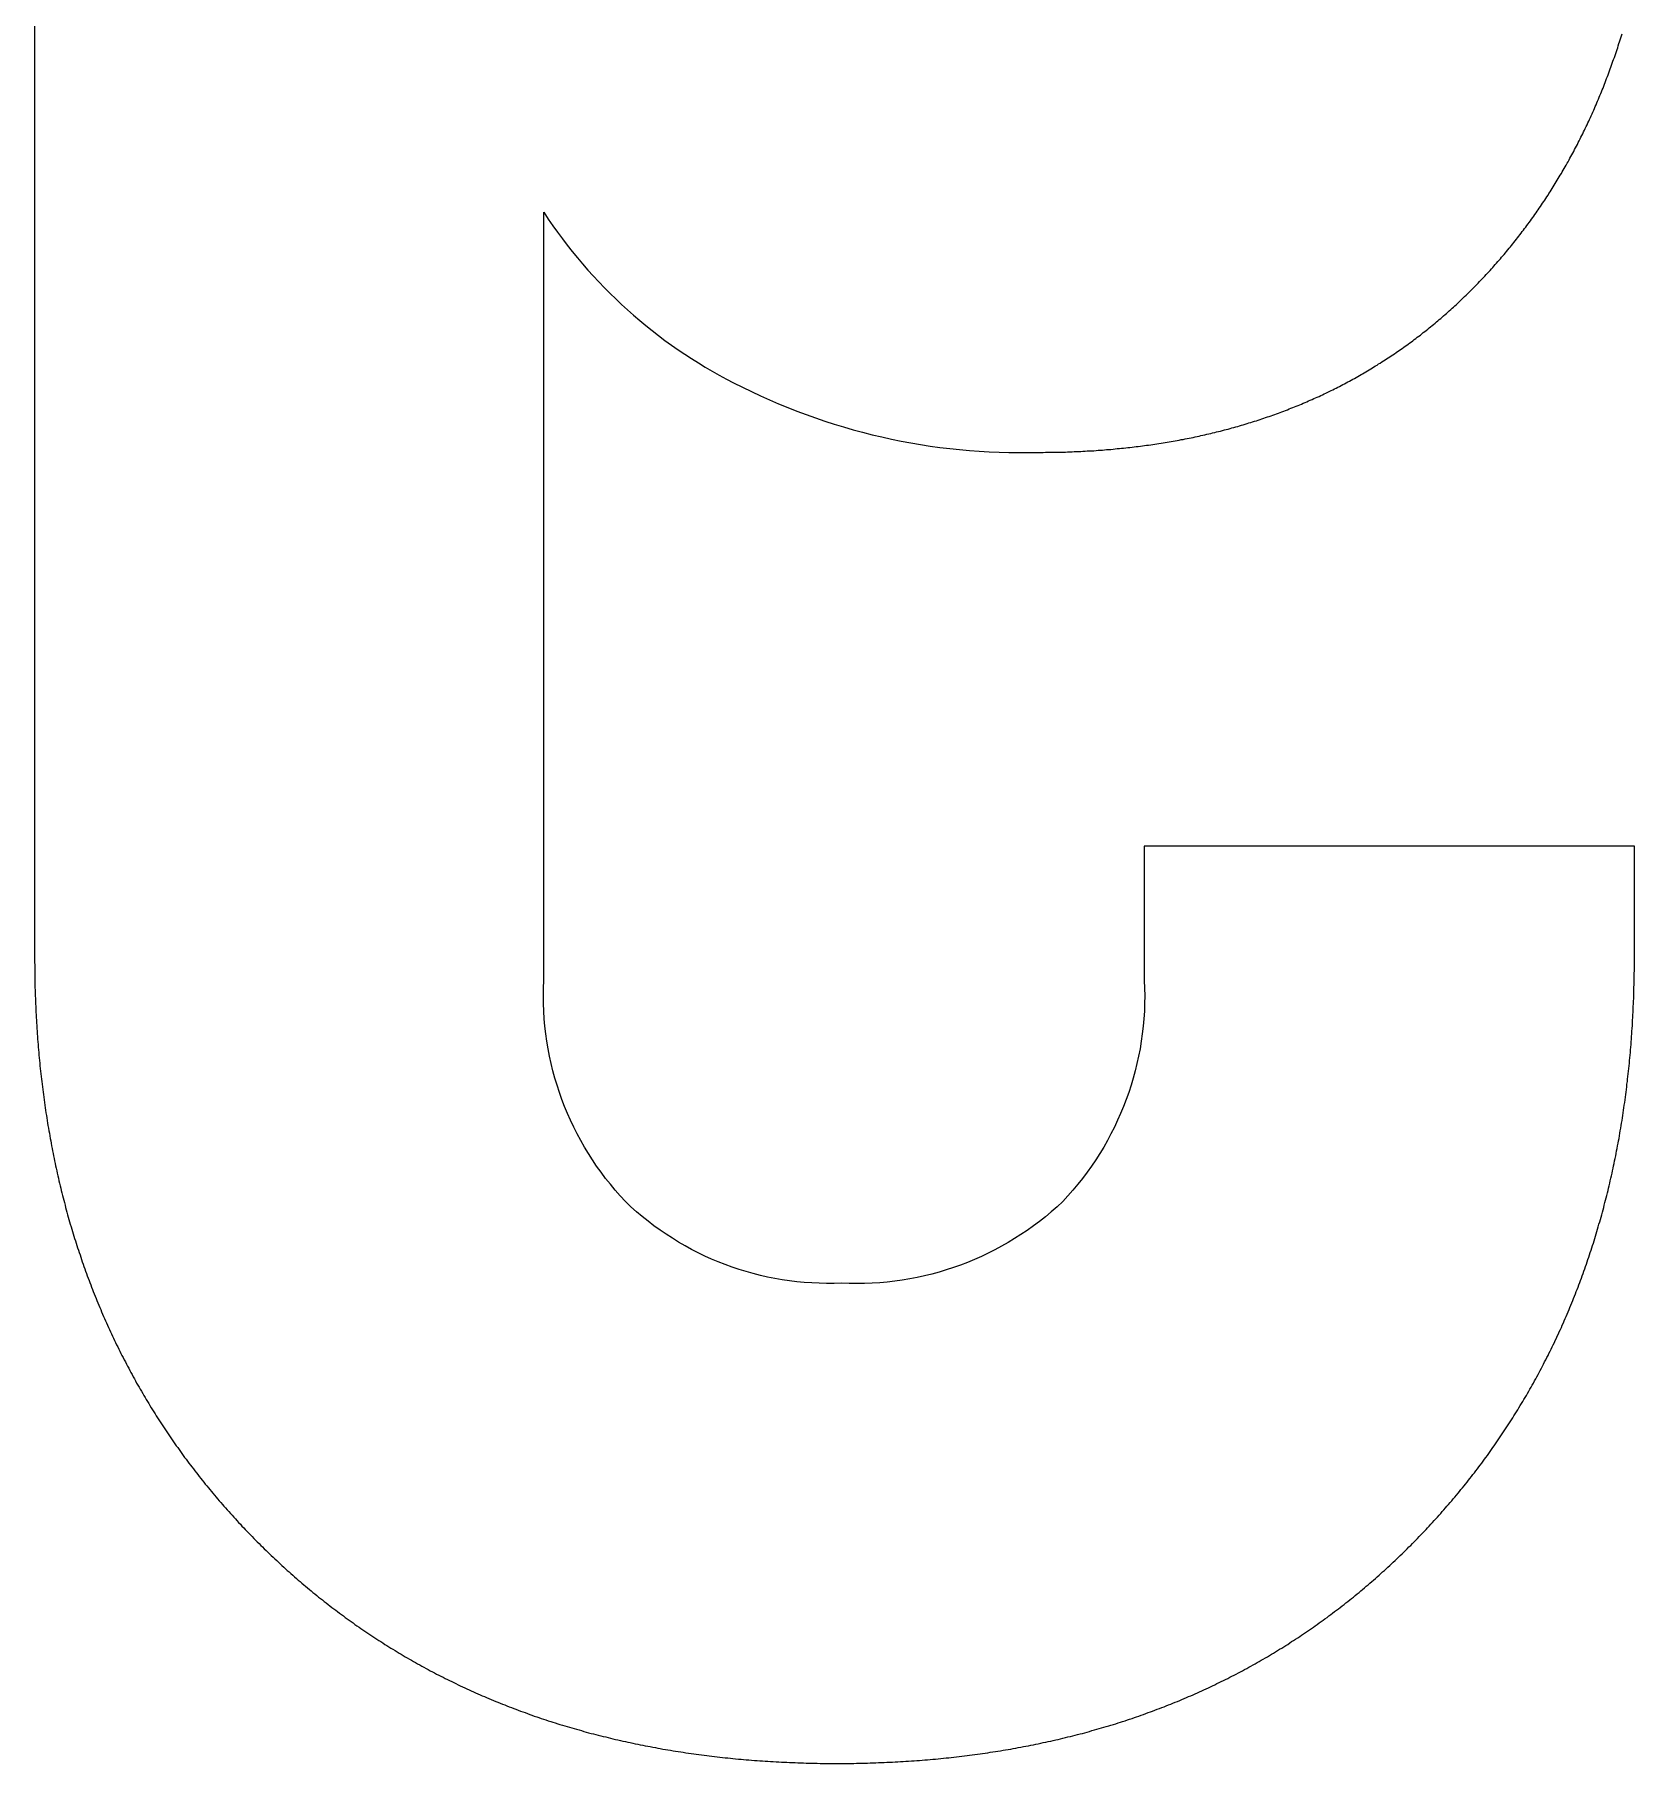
# Model space of a CAD drawing. Header units: millimetres. Extents: x -1211 to -100, y -1155 to 1320.
# Drawn here: x -261.18 to -249.28, y -618.32 to -605.46 of the extents above; entities that cross this region are included whole.
import ezdxf

# ---------------------------------------------------------------- set-up
doc = ezdxf.new("R2010")
doc.units = ezdxf.units.MM
doc.layers.get('0').update_dxf_attribs({"lineweight": 25, "true_color": 0xffffff})

msp = doc.modelspace()

# ---------------------------------------------------------------- linework, layer by layer
at = {"color": 5, "true_color": 0x0000ff, "flags": 128}
msp.add_lwpolyline([(-261.176, -598.606), (-261.176, -612.321), (-261.176, -612.342), (-261.176, -612.362), (-261.175, -612.383), (-261.175, -612.404), (-261.175, -612.425), (-261.175, -612.446), (-261.174, -612.466), (-261.174, -612.487), (-261.174, -612.508), (-261.173, -612.528), (-261.173, -612.549), (-261.172, -612.57), (-261.171, -612.59), (-261.171, -612.611), (-261.17, -612.631), (-261.169, -612.651), (-261.168, -612.672), (-261.167, -612.692), (-261.167, -612.713), (-261.166, -612.733), (-261.165, -612.753), (-261.163, -612.774), (-261.162, -612.794), (-261.161, -612.814), (-261.16, -612.834), (-261.159, -612.854), (-261.157, -612.874), (-261.156, -612.894), (-261.155, -612.914), (-261.153, -612.934), (-261.152, -612.954), (-261.15, -612.974), (-261.148, -612.994), (-261.147, -613.014), (-261.145, -613.034), (-261.143, -613.054), (-261.141, -613.074), (-261.139, -613.093), (-261.137, -613.113), (-261.136, -613.133), (-261.133, -613.153), (-261.131, -613.172), (-261.129, -613.192), (-261.127, -613.211), (-261.125, -613.231), (-261.123, -613.25), (-261.12, -613.27), (-261.118, -613.289), (-261.115, -613.309), (-261.113, -613.328), (-261.11, -613.347), (-261.108, -613.367), (-261.105, -613.386), (-261.103, -613.405), (-261.1, -613.425), (-261.097, -613.444), (-261.094, -613.463), (-261.091, -613.482), (-261.088, -613.501), (-261.085, -613.52), (-261.082, -613.539), (-261.079, -613.558), (-261.076, -613.577), (-261.073, -613.596), (-261.07, -613.615), (-261.066, -613.634), (-261.063, -613.653), (-261.06, -613.672), (-261.056, -613.691), (-261.053, -613.709), (-261.049, -613.728), (-261.046, -613.747), (-261.042, -613.765), (-261.038, -613.784), (-261.035, -613.803), (-261.031, -613.821), (-261.027, -613.84), (-261.023, -613.858), (-261.019, -613.877), (-261.015, -613.895), (-261.011, -613.914), (-261.007, -613.932), (-261.003, -613.951), (-260.999, -613.969), (-260.995, -613.987), (-260.99, -614.005), (-260.986, -614.024), (-260.981, -614.042), (-260.977, -614.06), (-260.973, -614.078), (-260.968, -614.096), (-260.963, -614.114), (-260.959, -614.132), (-260.954, -614.15), (-260.949, -614.168), (-260.945, -614.186), (-260.94, -614.204), (-260.935, -614.222), (-260.93, -614.24), (-260.925, -614.258), (-260.92, -614.276), (-260.915, -614.294), (-260.91, -614.311), (-260.904, -614.329), (-260.899, -614.347), (-260.894, -614.364), (-260.889, -614.382), (-260.883, -614.4), (-260.878, -614.417), (-260.872, -614.435), (-260.867, -614.452), (-260.861, -614.47), (-260.856, -614.487), (-260.85, -614.504), (-260.844, -614.522), (-260.838, -614.539), (-260.832, -614.556), (-260.827, -614.574), (-260.821, -614.591), (-260.815, -614.608), (-260.809, -614.625), (-260.803, -614.642), (-260.796, -614.66), (-260.79, -614.677), (-260.784, -614.694), (-260.778, -614.711), (-260.771, -614.728), (-260.765, -614.745), (-260.758, -614.762), (-260.752, -614.779), (-260.745, -614.795), (-260.739, -614.812), (-260.732, -614.829), (-260.725, -614.846), (-260.719, -614.863), (-260.712, -614.879), (-260.705, -614.896), (-260.698, -614.913), (-260.691, -614.929), (-260.684, -614.946), (-260.677, -614.962), (-260.67, -614.979), (-260.663, -614.996), (-260.656, -615.012), (-260.649, -615.028), (-260.641, -615.045), (-260.634, -615.061), (-260.627, -615.078), (-260.619, -615.094), (-260.612, -615.11), (-260.604, -615.126), (-260.596, -615.143), (-260.589, -615.159), (-260.581, -615.175), (-260.573, -615.191), (-260.566, -615.207), (-260.558, -615.223), (-260.55, -615.239), (-260.542, -615.255), (-260.534, -615.271), (-260.526, -615.287), (-260.518, -615.303), (-260.51, -615.319), (-260.501, -615.335), (-260.493, -615.351), (-260.485, -615.366), (-260.476, -615.382), (-260.468, -615.398), (-260.46, -615.414), (-260.451, -615.429), (-260.443, -615.445), (-260.434, -615.46), (-260.425, -615.476), (-260.417, -615.492), (-260.408, -615.507), (-260.399, -615.523), (-260.39, -615.538), (-260.381, -615.553), (-260.372, -615.569), (-260.363, -615.584), (-260.354, -615.599), (-260.345, -615.615), (-260.336, -615.63), (-260.327, -615.645), (-260.318, -615.66), (-260.308, -615.676), (-260.299, -615.691), (-260.29, -615.706), (-260.28, -615.721), (-260.271, -615.736), (-260.261, -615.751), (-260.252, -615.766), (-260.242, -615.781), (-260.232, -615.796), (-260.222, -615.811), (-260.213, -615.826), (-260.203, -615.84), (-260.193, -615.855), (-260.183, -615.87), (-260.173, -615.885), (-260.163, -615.899), (-260.153, -615.914), (-260.143, -615.929), (-260.132, -615.943), (-260.122, -615.958), (-260.112, -615.972), (-260.101, -615.987), (-260.091, -616.001), (-260.081, -616.016), (-260.07, -616.03), (-260.06, -616.045), (-260.049, -616.059), (-260.038, -616.073), (-260.028, -616.088), (-260.017, -616.102), (-260.006, -616.116), (-259.995, -616.13), (-259.984, -616.144), (-259.973, -616.159), (-259.962, -616.173), (-259.951, -616.187), (-259.94, -616.201), (-259.929, -616.215), (-259.918, -616.229), (-259.907, -616.243), (-259.895, -616.257), (-259.884, -616.271), (-259.872, -616.284), (-259.861, -616.298), (-259.85, -616.312), (-259.838, -616.326), (-259.826, -616.34), (-259.815, -616.353), (-259.803, -616.367), (-259.791, -616.381), (-259.779, -616.394), (-259.768, -616.408), (-259.756, -616.421), (-259.744, -616.435), (-259.732, -616.448), (-259.72, -616.462), (-259.708, -616.475), (-259.695, -616.489), (-259.683, -616.502), (-259.671, -616.515), (-259.659, -616.529), (-259.646, -616.542), (-259.634, -616.555), (-259.621, -616.568), (-259.609, -616.582), (-259.596, -616.595), (-259.584, -616.608), (-259.571, -616.621), (-259.558, -616.634), (-259.546, -616.647), (-259.533, -616.66), (-259.52, -616.673), (-259.507, -616.686), (-259.494, -616.699), (-259.481, -616.711), (-259.468, -616.724), (-259.455, -616.737), (-259.442, -616.75), (-259.429, -616.762), (-259.416, -616.775), (-259.403, -616.787), (-259.39, -616.8), (-259.376, -616.812), (-259.363, -616.824), (-259.35, -616.837), (-259.337, -616.849), (-259.323, -616.861), (-259.31, -616.873), (-259.297, -616.885), (-259.283, -616.897), (-259.27, -616.909), (-259.256, -616.921), (-259.243, -616.933), (-259.229, -616.945), (-259.216, -616.957), (-259.202, -616.968), (-259.188, -616.98), (-259.175, -616.992), (-259.161, -617.003), (-259.147, -617.015), (-259.133, -617.026), (-259.12, -617.038), (-259.106, -617.049), (-259.092, -617.06), (-259.078, -617.072), (-259.064, -617.083), (-259.05, -617.094), (-259.036, -617.105), (-259.022, -617.116), (-259.008, -617.127), (-258.994, -617.138), (-258.98, -617.149), (-258.966, -617.16), (-258.952, -617.171), (-258.937, -617.182), (-258.923, -617.192), (-258.909, -617.203), (-258.895, -617.214), (-258.88, -617.224), (-258.866, -617.235), (-258.852, -617.245), (-258.837, -617.256), (-258.823, -617.266), (-258.808, -617.276), (-258.794, -617.287), (-258.779, -617.297), (-258.764, -617.307), (-258.75, -617.317), (-258.735, -617.327), (-258.72, -617.337), (-258.706, -617.347), (-258.691, -617.357), (-258.676, -617.367), (-258.661, -617.377), (-258.647, -617.386), (-258.632, -617.396), (-258.617, -617.406), (-258.602, -617.415), (-258.587, -617.425), (-258.572, -617.435), (-258.557, -617.444), (-258.542, -617.453), (-258.527, -617.463), (-258.512, -617.472), (-258.496, -617.481), (-258.481, -617.49), (-258.466, -617.5), (-258.451, -617.509), (-258.435, -617.518), (-258.42, -617.527), (-258.405, -617.536), (-258.389, -617.545), (-258.374, -617.553), (-258.359, -617.562), (-258.343, -617.571), (-258.328, -617.58), (-258.312, -617.588), (-258.297, -617.597), (-258.281, -617.605), (-258.265, -617.614), (-258.25, -617.622), (-258.234, -617.631), (-258.218, -617.639), (-258.202, -617.647), (-258.187, -617.656), (-258.171, -617.664), (-258.155, -617.672), (-258.139, -617.68), (-258.123, -617.688), (-258.107, -617.696), (-258.091, -617.704), (-258.075, -617.712), (-258.059, -617.72), (-258.043, -617.727), (-258.027, -617.735), (-258.011, -617.743), (-257.995, -617.75), (-257.978, -617.758), (-257.962, -617.766), (-257.946, -617.773), (-257.93, -617.78), (-257.913, -617.788), (-257.897, -617.795), (-257.881, -617.802), (-257.864, -617.81), (-257.848, -617.817), (-257.831, -617.824), (-257.815, -617.831), (-257.798, -617.838), (-257.782, -617.845), (-257.765, -617.852), (-257.748, -617.859), (-257.732, -617.866), (-257.715, -617.872), (-257.698, -617.879), (-257.681, -617.886), (-257.665, -617.892), (-257.648, -617.899), (-257.631, -617.905), (-257.614, -617.912), (-257.597, -617.918), (-257.58, -617.925), (-257.563, -617.931), (-257.546, -617.937), (-257.529, -617.943), (-257.512, -617.95), (-257.495, -617.956), (-257.478, -617.962), (-257.461, -617.968), (-257.443, -617.974), (-257.426, -617.98), (-257.409, -617.986), (-257.392, -617.991), (-257.374, -617.997), (-257.357, -618.003), (-257.339, -618.008), (-257.322, -618.014), (-257.305, -618.02), (-257.287, -618.025), (-257.27, -618.031), (-257.252, -618.036), (-257.234, -618.041), (-257.217, -618.047), (-257.199, -618.052), (-257.181, -618.057), (-257.164, -618.062), (-257.146, -618.067), (-257.128, -618.072), (-257.11, -618.077), (-257.092, -618.082), (-257.075, -618.087), (-257.057, -618.092), (-257.039, -618.097), (-257.021, -618.101), (-257.003, -618.106), (-256.985, -618.111), (-256.967, -618.115), (-256.949, -618.12), (-256.93, -618.124), (-256.912, -618.129), (-256.894, -618.133), (-256.876, -618.138), (-256.858, -618.142), (-256.839, -618.146), (-256.821, -618.15), (-256.803, -618.154), (-256.784, -618.158), (-256.766, -618.162), (-256.747, -618.166), (-256.729, -618.17), (-256.71, -618.174), (-256.692, -618.178), (-256.673, -618.182), (-256.655, -618.186), (-256.636, -618.189), (-256.617, -618.193), (-256.599, -618.196), (-256.58, -618.2), (-256.561, -618.203), (-256.542, -618.207), (-256.524, -618.21), (-256.505, -618.214), (-256.486, -618.217), (-256.467, -618.22), (-256.448, -618.223), (-256.429, -618.226), (-256.41, -618.229), (-256.391, -618.232), (-256.372, -618.235), (-256.353, -618.238), (-256.334, -618.241), (-256.314, -618.244), (-256.295, -618.247), (-256.276, -618.249), (-256.257, -618.252), (-256.237, -618.255), (-256.218, -618.257), (-256.199, -618.26), (-256.179, -618.262), (-256.16, -618.265), (-256.141, -618.267), (-256.121, -618.269), (-256.101, -618.272), (-256.082, -618.274), (-256.062, -618.276), (-256.043, -618.278), (-256.023, -618.28), (-256.003, -618.282), (-255.984, -618.284), (-255.964, -618.286), (-255.944, -618.288), (-255.924, -618.29), (-255.905, -618.291), (-255.885, -618.293), (-255.865, -618.295), (-255.845, -618.296), (-255.825, -618.298), (-255.805, -618.299), (-255.785, -618.301), (-255.765, -618.302), (-255.745, -618.304), (-255.725, -618.305), (-255.704, -618.306), (-255.684, -618.307), (-255.664, -618.308), (-255.644, -618.309), (-255.624, -618.311), (-255.603, -618.311), (-255.583, -618.312), (-255.563, -618.313), (-255.542, -618.314), (-255.522, -618.315), (-255.501, -618.316), (-255.481, -618.316), (-255.46, -618.317), (-255.44, -618.318), (-255.419, -618.318), (-255.398, -618.319), (-255.378, -618.319), (-255.357, -618.319), (-255.336, -618.32), (-255.316, -618.32), (-255.295, -618.32), (-255.274, -618.32), (-255.253, -618.321), (-255.232, -618.321), (-255.211, -618.321), (-255.19, -618.321), (-255.17, -618.321), (-255.149, -618.32), (-255.128, -618.32), (-255.107, -618.32), (-255.086, -618.32), (-255.066, -618.319), (-255.045, -618.319), (-255.024, -618.319), (-255.004, -618.318), (-254.983, -618.318), (-254.963, -618.317), (-254.942, -618.316), (-254.922, -618.316), (-254.901, -618.315), (-254.881, -618.314), (-254.86, -618.313), (-254.84, -618.312), (-254.82, -618.311), (-254.799, -618.311), (-254.779, -618.309), (-254.759, -618.308), (-254.739, -618.307), (-254.718, -618.306), (-254.698, -618.305), (-254.678, -618.304), (-254.658, -618.302), (-254.638, -618.301), (-254.618, -618.299), (-254.598, -618.298), (-254.578, -618.296), (-254.558, -618.295), (-254.538, -618.293), (-254.518, -618.291), (-254.499, -618.29), (-254.479, -618.288), (-254.459, -618.286), (-254.439, -618.284), (-254.42, -618.282), (-254.4, -618.28), (-254.38, -618.278), (-254.361, -618.276), (-254.341, -618.274), (-254.322, -618.272), (-254.302, -618.269), (-254.283, -618.267), (-254.263, -618.265), (-254.244, -618.262), (-254.225, -618.26), (-254.205, -618.257), (-254.186, -618.255), (-254.167, -618.252), (-254.147, -618.249), (-254.128, -618.247), (-254.109, -618.244), (-254.09, -618.241), (-254.071, -618.238), (-254.052, -618.235), (-254.033, -618.232), (-254.014, -618.229), (-253.995, -618.226), (-253.976, -618.223), (-253.957, -618.22), (-253.938, -618.217), (-253.919, -618.214), (-253.9, -618.21), (-253.881, -618.207), (-253.863, -618.203), (-253.844, -618.2), (-253.825, -618.196), (-253.807, -618.193), (-253.788, -618.189), (-253.769, -618.186), (-253.751, -618.182), (-253.732, -618.178), (-253.714, -618.174), (-253.695, -618.17), (-253.677, -618.166), (-253.658, -618.162), (-253.64, -618.158), (-253.622, -618.154), (-253.603, -618.15), (-253.585, -618.146), (-253.567, -618.142), (-253.549, -618.138), (-253.531, -618.133), (-253.512, -618.129), (-253.494, -618.124), (-253.476, -618.12), (-253.458, -618.115), (-253.44, -618.111), (-253.422, -618.106), (-253.404, -618.101), (-253.386, -618.097), (-253.368, -618.092), (-253.351, -618.087), (-253.333, -618.082), (-253.315, -618.077), (-253.297, -618.072), (-253.279, -618.067), (-253.262, -618.062), (-253.244, -618.057), (-253.226, -618.052), (-253.209, -618.047), (-253.191, -618.041), (-253.174, -618.036), (-253.156, -618.031), (-253.139, -618.025), (-253.121, -618.02), (-253.104, -618.014), (-253.087, -618.008), (-253.069, -618.003), (-253.052, -617.997), (-253.035, -617.991), (-253.017, -617.986), (-253, -617.98), (-252.983, -617.974), (-252.966, -617.968), (-252.949, -617.962), (-252.932, -617.956), (-252.915, -617.95), (-252.898, -617.943), (-252.881, -617.937), (-252.864, -617.931), (-252.847, -617.925), (-252.83, -617.918), (-252.813, -617.912), (-252.796, -617.905), (-252.779, -617.899), (-252.763, -617.892), (-252.746, -617.886), (-252.729, -617.879), (-252.713, -617.872), (-252.696, -617.866), (-252.679, -617.859), (-252.663, -617.852), (-252.646, -617.845), (-252.63, -617.838), (-252.613, -617.831), (-252.597, -617.824), (-252.58, -617.817), (-252.564, -617.81), (-252.548, -617.802), (-252.531, -617.795), (-252.515, -617.788), (-252.499, -617.78), (-252.483, -617.773), (-252.466, -617.766), (-252.45, -617.758), (-252.434, -617.75), (-252.418, -617.743), (-252.402, -617.735), (-252.386, -617.727), (-252.37, -617.72), (-252.354, -617.712), (-252.338, -617.704), (-252.322, -617.696), (-252.306, -617.688), (-252.29, -617.68), (-252.275, -617.672), (-252.259, -617.664), (-252.243, -617.656), (-252.227, -617.647), (-252.212, -617.639), (-252.196, -617.631), (-252.181, -617.622), (-252.165, -617.614), (-252.149, -617.605), (-252.134, -617.597), (-252.118, -617.588), (-252.103, -617.58), (-252.088, -617.571), (-252.072, -617.562), (-252.057, -617.553), (-252.042, -617.545), (-252.026, -617.536), (-252.011, -617.527), (-251.996, -617.518), (-251.981, -617.509), (-251.965, -617.5), (-251.95, -617.49), (-251.935, -617.481), (-251.92, -617.472), (-251.905, -617.463), (-251.89, -617.453), (-251.875, -617.444), (-251.86, -617.435), (-251.845, -617.425), (-251.831, -617.415), (-251.816, -617.406), (-251.801, -617.396), (-251.786, -617.386), (-251.771, -617.377), (-251.757, -617.367), (-251.742, -617.357), (-251.727, -617.347), (-251.713, -617.337), (-251.698, -617.327), (-251.684, -617.317), (-251.669, -617.307), (-251.655, -617.297), (-251.64, -617.287), (-251.626, -617.276), (-251.611, -617.266), (-251.597, -617.256), (-251.583, -617.245), (-251.568, -617.235), (-251.554, -617.224), (-251.54, -617.214), (-251.526, -617.203), (-251.512, -617.192), (-251.497, -617.182), (-251.483, -617.171), (-251.469, -617.16), (-251.455, -617.149), (-251.441, -617.138), (-251.427, -617.127), (-251.413, -617.116), (-251.399, -617.105), (-251.386, -617.094), (-251.372, -617.083), (-251.358, -617.072), (-251.344, -617.06), (-251.33, -617.049), (-251.317, -617.038), (-251.303, -617.026), (-251.289, -617.015), (-251.276, -617.003), (-251.262, -616.992), (-251.249, -616.98), (-251.235, -616.968), (-251.222, -616.957), (-251.208, -616.945), (-251.195, -616.933), (-251.181, -616.921), (-251.168, -616.909), (-251.155, -616.897), (-251.141, -616.885), (-251.128, -616.873), (-251.115, -616.861), (-251.102, -616.849), (-251.089, -616.837), (-251.076, -616.824), (-251.062, -616.812), (-251.049, -616.8), (-251.036, -616.787), (-251.023, -616.775), (-251.01, -616.762), (-250.997, -616.75), (-250.985, -616.737), (-250.972, -616.724), (-250.959, -616.711), (-250.946, -616.699), (-250.933, -616.686), (-250.92, -616.673), (-250.908, -616.66), (-250.895, -616.647), (-250.882, -616.634), (-250.87, -616.621), (-250.857, -616.608), (-250.845, -616.595), (-250.832, -616.582), (-250.82, -616.568), (-250.808, -616.555), (-250.796, -616.542), (-250.783, -616.529), (-250.771, -616.515), (-250.759, -616.502), (-250.747, -616.489), (-250.735, -616.475), (-250.723, -616.462), (-250.711, -616.448), (-250.699, -616.435), (-250.687, -616.421), (-250.676, -616.408), (-250.664, -616.394), (-250.652, -616.381), (-250.64, -616.367), (-250.629, -616.353), (-250.617, -616.34), (-250.606, -616.326), (-250.594, -616.312), (-250.583, -616.298), (-250.572, -616.284), (-250.56, -616.271), (-250.549, -616.257), (-250.538, -616.243), (-250.527, -616.229), (-250.516, -616.215), (-250.505, -616.201), (-250.494, -616.187), (-250.483, -616.173), (-250.472, -616.159), (-250.461, -616.144), (-250.45, -616.13), (-250.44, -616.116), (-250.429, -616.102), (-250.418, -616.088), (-250.408, -616.073), (-250.397, -616.059), (-250.387, -616.045), (-250.376, -616.03), (-250.366, -616.016), (-250.356, -616.001), (-250.345, -615.987), (-250.335, -615.972), (-250.325, -615.958), (-250.315, -615.943), (-250.305, -615.929), (-250.295, -615.914), (-250.285, -615.899), (-250.275, -615.885), (-250.265, -615.87), (-250.255, -615.855), (-250.245, -615.84), (-250.235, -615.826), (-250.226, -615.811), (-250.216, -615.796), (-250.206, -615.781), (-250.197, -615.766), (-250.187, -615.751), (-250.178, -615.736), (-250.168, -615.721), (-250.159, -615.706), (-250.15, -615.691), (-250.141, -615.676), (-250.131, -615.66), (-250.122, -615.645), (-250.113, -615.63), (-250.104, -615.615), (-250.095, -615.599), (-250.086, -615.584), (-250.077, -615.569), (-250.068, -615.553), (-250.06, -615.538), (-250.051, -615.523), (-250.042, -615.507), (-250.033, -615.492), (-250.025, -615.476), (-250.016, -615.46), (-250.008, -615.445), (-249.999, -615.429), (-249.991, -615.414), (-249.983, -615.398), (-249.974, -615.382), (-249.966, -615.366), (-249.958, -615.351), (-249.95, -615.335), (-249.942, -615.319), (-249.933, -615.303), (-249.925, -615.287), (-249.918, -615.271), (-249.91, -615.255), (-249.902, -615.239), (-249.894, -615.223), (-249.886, -615.207), (-249.878, -615.191), (-249.871, -615.175), (-249.863, -615.159), (-249.856, -615.143), (-249.848, -615.126), (-249.841, -615.11), (-249.833, -615.094), (-249.826, -615.078), (-249.819, -615.061), (-249.811, -615.045), (-249.804, -615.028), (-249.797, -615.012), (-249.79, -614.996), (-249.783, -614.979), (-249.776, -614.962), (-249.769, -614.946), (-249.762, -614.929), (-249.755, -614.913), (-249.748, -614.896), (-249.741, -614.879), (-249.735, -614.863), (-249.728, -614.846), (-249.721, -614.829), (-249.715, -614.812), (-249.708, -614.795), (-249.702, -614.779), (-249.695, -614.762), (-249.689, -614.745), (-249.683, -614.728), (-249.676, -614.711), (-249.67, -614.694), (-249.664, -614.677), (-249.658, -614.66), (-249.652, -614.642), (-249.646, -614.625), (-249.64, -614.608), (-249.634, -614.591), (-249.628, -614.574), (-249.622, -614.556), (-249.616, -614.539), (-249.611, -614.522), (-249.605, -614.504), (-249.599, -614.487), (-249.594, -614.47), (-249.588, -614.452), (-249.583, -614.435), (-249.577, -614.417), (-249.572, -614.4), (-249.567, -614.382), (-249.561, -614.364), (-249.556, -614.347), (-249.551, -614.329), (-249.546, -614.311), (-249.541, -614.294), (-249.536, -614.276), (-249.531, -614.258), (-249.526, -614.24), (-249.521, -614.222), (-249.516, -614.204), (-249.511, -614.186), (-249.507, -614.168), (-249.502, -614.15), (-249.497, -614.132), (-249.493, -614.114), (-249.488, -614.096), (-249.484, -614.078), (-249.479, -614.06), (-249.475, -614.042), (-249.47, -614.024), (-249.466, -614.005), (-249.462, -613.987), (-249.458, -613.969), (-249.454, -613.951), (-249.449, -613.932), (-249.445, -613.914), (-249.441, -613.895), (-249.438, -613.877), (-249.434, -613.858), (-249.43, -613.84), (-249.426, -613.821), (-249.422, -613.803), (-249.419, -613.784), (-249.415, -613.765), (-249.411, -613.747), (-249.408, -613.728), (-249.404, -613.709), (-249.401, -613.691), (-249.397, -613.672), (-249.394, -613.653), (-249.391, -613.634), (-249.388, -613.615), (-249.384, -613.596), (-249.381, -613.577), (-249.378, -613.558), (-249.375, -613.539), (-249.372, -613.52), (-249.369, -613.501), (-249.366, -613.482), (-249.363, -613.463), (-249.361, -613.444), (-249.358, -613.425), (-249.355, -613.405), (-249.352, -613.386), (-249.35, -613.367), (-249.347, -613.347), (-249.345, -613.328), (-249.342, -613.309), (-249.34, -613.289), (-249.338, -613.27), (-249.335, -613.25), (-249.333, -613.231), (-249.331, -613.211), (-249.329, -613.192), (-249.327, -613.172), (-249.324, -613.153), (-249.322, -613.133), (-249.32, -613.113), (-249.319, -613.093), (-249.317, -613.074), (-249.315, -613.054), (-249.313, -613.034), (-249.311, -613.014), (-249.31, -612.994), (-249.308, -612.974), (-249.307, -612.954), (-249.305, -612.934), (-249.304, -612.914), (-249.302, -612.894), (-249.301, -612.874), (-249.3, -612.854), (-249.298, -612.834), (-249.297, -612.814), (-249.296, -612.794), (-249.295, -612.774), (-249.294, -612.753), (-249.293, -612.733), (-249.292, -612.713), (-249.291, -612.692), (-249.29, -612.672), (-249.289, -612.651), (-249.288, -612.631), (-249.288, -612.611), (-249.287, -612.59), (-249.286, -612.57), (-249.286, -612.549), (-249.285, -612.528), (-249.285, -612.508), (-249.284, -612.487), (-249.284, -612.466), (-249.284, -612.446), (-249.283, -612.425), (-249.283, -612.404), (-249.283, -612.383), (-249.283, -612.362), (-249.283, -612.342), (-249.283, -612.321), (-249.283, -611.499), (-252.926, -611.499), (-252.926, -612.499, -0.205579), (-253.533, -614.142, -0.205579), (-255.176, -614.749, -0.206096), (-256.783, -614.142, -0.205579), (-257.39, -612.499), (-257.39, -606.785, 0.130843), (-255.979, -608.053, 0.12682), (-253.711, -608.571), (-253.695, -608.571), (-253.678, -608.571), (-253.661, -608.57), (-253.645, -608.57), (-253.628, -608.57), (-253.611, -608.57), (-253.595, -608.57), (-253.578, -608.569), (-253.562, -608.569), (-253.545, -608.569), (-253.529, -608.568), (-253.512, -608.568), (-253.496, -608.567), (-253.48, -608.567), (-253.463, -608.566), (-253.447, -608.565), (-253.431, -608.565), (-253.414, -608.564), (-253.398, -608.563), (-253.382, -608.562), (-253.366, -608.561), (-253.35, -608.56), (-253.334, -608.56), (-253.318, -608.559), (-253.301, -608.558), (-253.285, -608.556), (-253.269, -608.555), (-253.253, -608.554), (-253.238, -608.553), (-253.222, -608.552), (-253.206, -608.55), (-253.19, -608.549), (-253.174, -608.548), (-253.158, -608.546), (-253.142, -608.545), (-253.127, -608.543), (-253.111, -608.542), (-253.095, -608.54), (-253.08, -608.539), (-253.064, -608.537), (-253.048, -608.535), (-253.033, -608.534), (-253.017, -608.532), (-253.002, -608.53), (-252.986, -608.528), (-252.971, -608.526), (-252.955, -608.524), (-252.94, -608.522), (-252.924, -608.52), (-252.909, -608.518), (-252.894, -608.516), (-252.878, -608.514), (-252.863, -608.512), (-252.848, -608.509), (-252.833, -608.507), (-252.817, -608.505), (-252.802, -608.502), (-252.787, -608.5), (-252.772, -608.498), (-252.757, -608.495), (-252.742, -608.493), (-252.727, -608.49), (-252.712, -608.487), (-252.697, -608.485), (-252.682, -608.482), (-252.667, -608.479), (-252.652, -608.476), (-252.637, -608.474), (-252.622, -608.471), (-252.608, -608.468), (-252.593, -608.465), (-252.578, -608.462), (-252.563, -608.459), (-252.549, -608.456), (-252.534, -608.453), (-252.519, -608.449), (-252.505, -608.446), (-252.49, -608.443), (-252.476, -608.44), (-252.461, -608.436), (-252.446, -608.433), (-252.432, -608.43), (-252.418, -608.426), (-252.403, -608.423), (-252.389, -608.419), (-252.374, -608.415), (-252.36, -608.412), (-252.346, -608.408), (-252.331, -608.404), (-252.317, -608.401), (-252.303, -608.397), (-252.289, -608.393), (-252.275, -608.389), (-252.26, -608.385), (-252.246, -608.381), (-252.232, -608.377), (-252.218, -608.373), (-252.204, -608.369), (-252.19, -608.365), (-252.176, -608.361), (-252.162, -608.357), (-252.148, -608.352), (-252.134, -608.348), (-252.121, -608.344), (-252.107, -608.339), (-252.093, -608.335), (-252.079, -608.33), (-252.065, -608.326), (-252.052, -608.321), (-252.038, -608.317), (-252.024, -608.312), (-252.011, -608.307), (-251.997, -608.303), (-251.983, -608.298), (-251.97, -608.293), (-251.956, -608.288), (-251.943, -608.283), (-251.929, -608.279), (-251.916, -608.274), (-251.903, -608.269), (-251.889, -608.263), (-251.876, -608.258), (-251.862, -608.253), (-251.849, -608.248), (-251.836, -608.243), (-251.823, -608.238), (-251.809, -608.232), (-251.796, -608.227), (-251.783, -608.222), (-251.77, -608.216), (-251.757, -608.211), (-251.744, -608.205), (-251.731, -608.2), (-251.718, -608.194), (-251.705, -608.188), (-251.692, -608.183), (-251.679, -608.177), (-251.666, -608.171), (-251.653, -608.165), (-251.64, -608.159), (-251.627, -608.154), (-251.614, -608.148), (-251.602, -608.142), (-251.589, -608.136), (-251.576, -608.13), (-251.563, -608.123), (-251.551, -608.117), (-251.538, -608.111), (-251.525, -608.105), (-251.513, -608.099), (-251.5, -608.092), (-251.488, -608.086), (-251.475, -608.08), (-251.463, -608.073), (-251.45, -608.067), (-251.438, -608.06), (-251.426, -608.053), (-251.413, -608.047), (-251.401, -608.04), (-251.389, -608.034), (-251.376, -608.027), (-251.364, -608.02), (-251.352, -608.013), (-251.34, -608.006), (-251.327, -607.999), (-251.315, -607.992), (-251.303, -607.986), (-251.291, -607.978), (-251.279, -607.971), (-251.267, -607.964), (-251.255, -607.957), (-251.243, -607.95), (-251.231, -607.943), (-251.219, -607.935), (-251.207, -607.928), (-251.195, -607.921), (-251.184, -607.913), (-251.172, -607.906), (-251.16, -607.898), (-251.148, -607.891), (-251.136, -607.883), (-251.125, -607.876), (-251.113, -607.868), (-251.101, -607.86), (-251.09, -607.853), (-251.078, -607.845), (-251.067, -607.837), (-251.055, -607.829), (-251.044, -607.821), (-251.032, -607.813), (-251.021, -607.805), (-251.009, -607.797), (-250.998, -607.789), (-250.987, -607.781), (-250.975, -607.773), (-250.964, -607.765), (-250.953, -607.756), (-250.941, -607.748), (-250.93, -607.74), (-250.919, -607.731), (-250.908, -607.723), (-250.897, -607.715), (-250.886, -607.706), (-250.874, -607.698), (-250.863, -607.689), (-250.852, -607.68), (-250.841, -607.672), (-250.83, -607.663), (-250.819, -607.654), (-250.809, -607.645), (-250.798, -607.637), (-250.787, -607.628), (-250.776, -607.619), (-250.765, -607.61), (-250.754, -607.601), (-250.744, -607.592), (-250.733, -607.583), (-250.722, -607.574), (-250.712, -607.564), (-250.701, -607.555), (-250.69, -607.546), (-250.68, -607.537), (-250.669, -607.527), (-250.659, -607.518), (-250.648, -607.508), (-250.638, -607.499), (-250.627, -607.49), (-250.617, -607.48), (-250.606, -607.47), (-250.596, -607.461), (-250.586, -607.451), (-250.575, -607.441), (-250.565, -607.432), (-250.555, -607.422), (-250.545, -607.412), (-250.534, -607.402), (-250.524, -607.392), (-250.514, -607.382), (-250.504, -607.372), (-250.494, -607.362), (-250.484, -607.352), (-250.474, -607.342), (-250.464, -607.332), (-250.454, -607.322), (-250.444, -607.311), (-250.434, -607.301), (-250.424, -607.291), (-250.414, -607.28), (-250.404, -607.27), (-250.395, -607.259), (-250.385, -607.249), (-250.375, -607.238), (-250.365, -607.228), (-250.356, -607.217), (-250.346, -607.206), (-250.336, -607.196), (-250.327, -607.185), (-250.317, -607.174), (-250.308, -607.163), (-250.298, -607.152), (-250.289, -607.142), (-250.279, -607.131), (-250.27, -607.12), (-250.261, -607.109), (-250.251, -607.098), (-250.242, -607.087), (-250.233, -607.076), (-250.224, -607.065), (-250.214, -607.053), (-250.205, -607.042), (-250.196, -607.031), (-250.187, -607.02), (-250.178, -607.009), (-250.169, -606.997), (-250.16, -606.986), (-250.151, -606.975), (-250.142, -606.963), (-250.134, -606.952), (-250.125, -606.941), (-250.116, -606.929), (-250.107, -606.918), (-250.099, -606.906), (-250.09, -606.895), (-250.082, -606.883), (-250.073, -606.872), (-250.064, -606.86), (-250.056, -606.848), (-250.048, -606.837), (-250.039, -606.825), (-250.031, -606.813), (-250.022, -606.801), (-250.014, -606.79), (-250.006, -606.778), (-249.998, -606.766), (-249.99, -606.754), (-249.981, -606.742), (-249.973, -606.73), (-249.965, -606.718), (-249.957, -606.706), (-249.949, -606.694), (-249.941, -606.682), (-249.933, -606.67), (-249.925, -606.658), (-249.918, -606.645), (-249.91, -606.633), (-249.902, -606.621), (-249.894, -606.609), (-249.887, -606.597), (-249.879, -606.584), (-249.871, -606.572), (-249.864, -606.559), (-249.856, -606.547), (-249.849, -606.535), (-249.841, -606.522), (-249.834, -606.51), (-249.826, -606.497), (-249.819, -606.485), (-249.812, -606.472), (-249.805, -606.459), (-249.797, -606.447), (-249.79, -606.434), (-249.783, -606.421), (-249.776, -606.409), (-249.769, -606.396), (-249.762, -606.383), (-249.755, -606.37), (-249.748, -606.357), (-249.741, -606.345), (-249.734, -606.332), (-249.727, -606.319), (-249.72, -606.306), (-249.713, -606.293), (-249.707, -606.28), (-249.7, -606.267), (-249.693, -606.253), (-249.687, -606.24), (-249.68, -606.227), (-249.673, -606.214), (-249.667, -606.201), (-249.66, -606.188), (-249.654, -606.174), (-249.648, -606.161), (-249.641, -606.148), (-249.635, -606.134), (-249.629, -606.121), (-249.622, -606.107), (-249.616, -606.094), (-249.61, -606.081), (-249.604, -606.067), (-249.598, -606.053), (-249.592, -606.04), (-249.585, -606.026), (-249.579, -606.013), (-249.574, -605.999), (-249.568, -605.985), (-249.562, -605.972), (-249.556, -605.958), (-249.55, -605.944), (-249.544, -605.93), (-249.539, -605.916), (-249.533, -605.902), (-249.527, -605.889), (-249.522, -605.875), (-249.516, -605.861), (-249.51, -605.847), (-249.505, -605.833), (-249.499, -605.819), (-249.494, -605.805), (-249.489, -605.79), (-249.483, -605.776), (-249.478, -605.762), (-249.473, -605.748), (-249.467, -605.734), (-249.462, -605.719), (-249.457, -605.705), (-249.452, -605.691), (-249.447, -605.676), (-249.442, -605.662), (-249.437, -605.648), (-249.432, -605.633), (-249.427, -605.619), (-249.422, -605.604), (-249.417, -605.59), (-249.412, -605.575), (-249.407, -605.561), (-249.403, -605.546), (-249.398, -605.531), (-249.393, -605.517), (-249.389, -605.502), (-249.384, -605.487), (-249.379, -605.472), (-249.375, -605.458)], format="xyb", dxfattribs=at)

doc.saveas('drawing.dxf')
